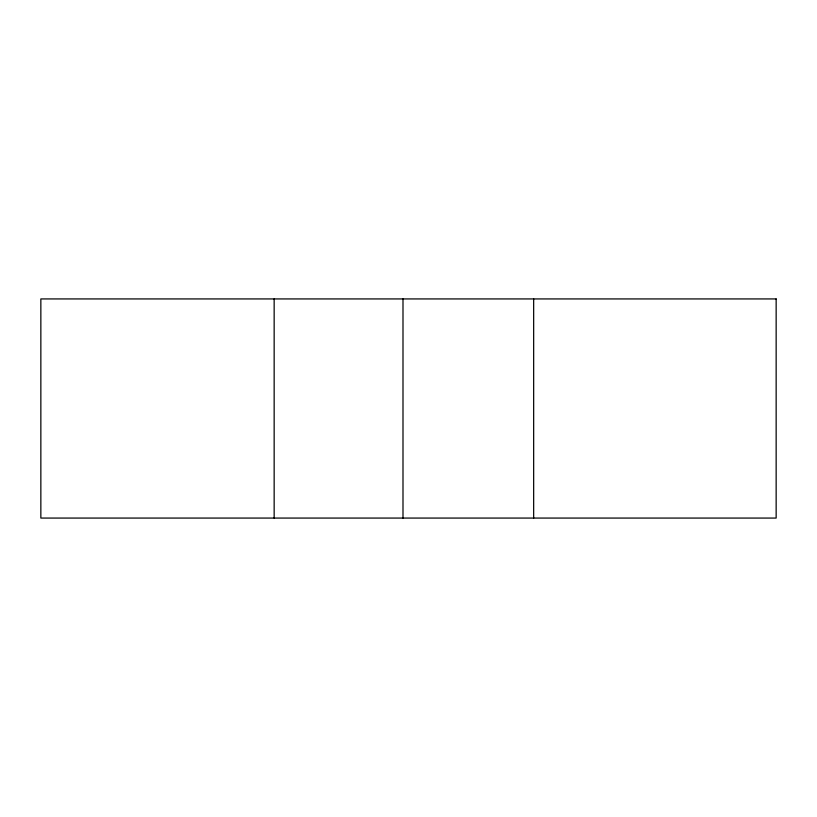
<?xml version="1.0" encoding="UTF-8"?>
<svg xmlns="http://www.w3.org/2000/svg" width="817" height="817" viewBox="0 0 817 817"><rect width="100%" height="100%" fill="white"/><g stroke="black" fill="none" stroke-linecap="round" stroke-linejoin="round"><path stroke-width="1.23" d="M533.664 298.93L533.664 518.07M402.995 298.93L402.995 518.07M274.155 298.93L274.155 518.07M776.15 298.93L40.85 298.93L40.85 518.07L776.15 518.07L776.15 298.93"/></g></svg>
